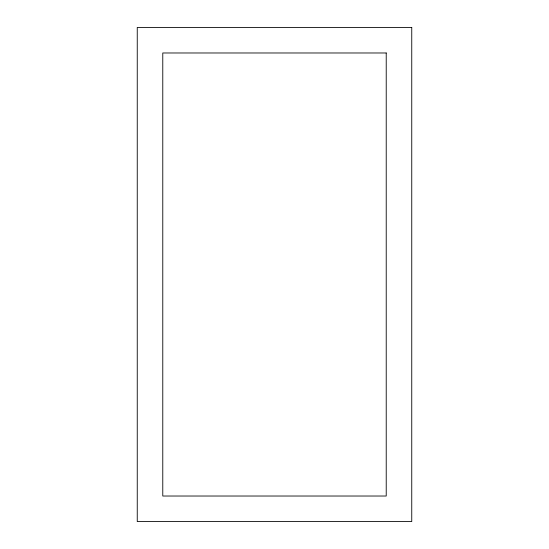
<?xml version="1.0" encoding="UTF-8"?>
<svg xmlns="http://www.w3.org/2000/svg" width="549" height="549" viewBox="0 0 549 549"><rect width="100%" height="100%" fill="white"/><g stroke="black" fill="none" stroke-linecap="round" stroke-linejoin="round"><path stroke-width="0.82" d="M411.75 27.45L137.25 27.45L137.25 521.55L411.75 521.55L411.75 27.45M386.221 52.979L162.779 52.979L162.779 496.022L386.221 496.022L386.221 52.979"/></g></svg>
